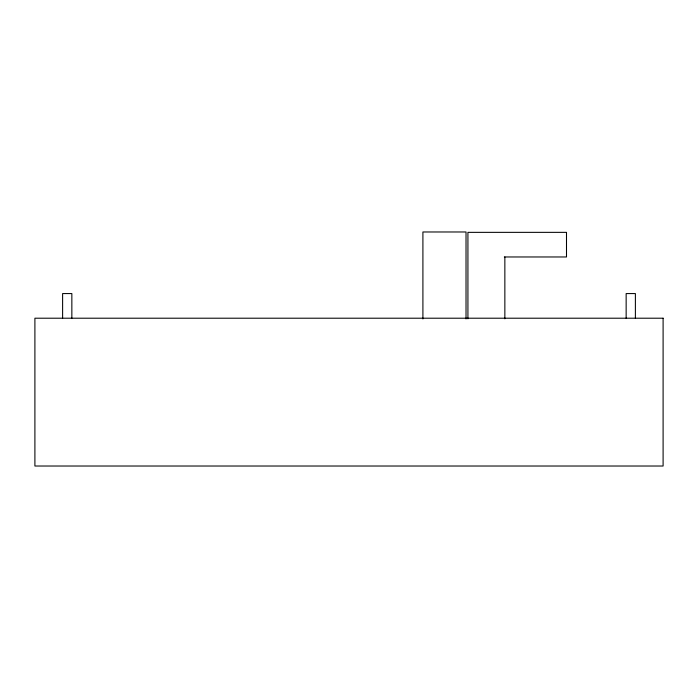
<?xml version="1.0" encoding="UTF-8"?>
<svg xmlns="http://www.w3.org/2000/svg" width="698" height="698" viewBox="0 0 698 698"><rect width="100%" height="100%" fill="white"/><g stroke="black" fill="none" stroke-linecap="round" stroke-linejoin="round"><path stroke-width="1.05" d="M504.331 256.969L566.497 256.969L566.497 232.355L467.93 232.355L467.93 318.812M635.389 318.209L635.389 293.57L626.15 293.57L626.15 318.209M504.855 256.969L504.855 318.812M466.02 318.934L466.02 231.98L422.909 231.98L422.909 318.934M71.85 318.209L71.85 293.57L62.611 293.57L62.611 318.209M663.1 318.209L34.9 318.209L34.9 466.02L663.1 466.02L663.1 318.209"/></g></svg>
